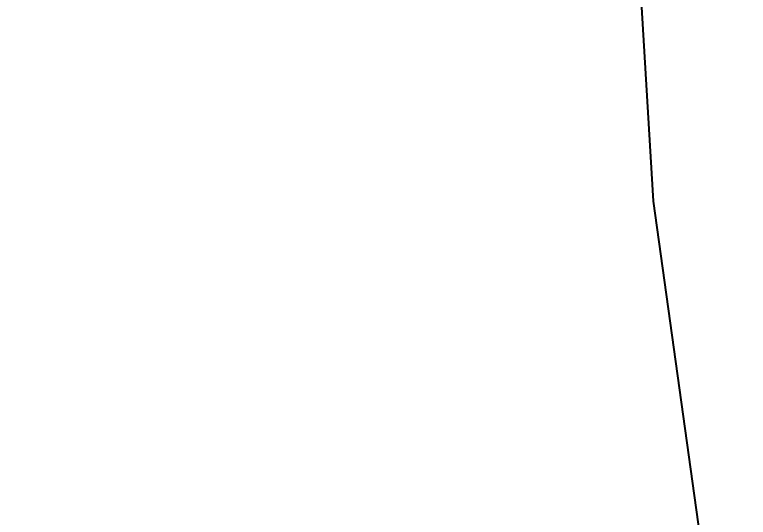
# Model space of a CAD drawing. Extents: x 383425 to 391668, y 6055101 to 6059545.
# Drawn here: x 388331.4204 to 388331.7963, y 6057650.7002 to 6057650.9577 of the extents above; entities that cross this region are included whole.
import ezdxf

# ---------------------------------------------------------------- set-up
doc = ezdxf.new("R2010")
doc.units = 0
doc.header["$LTSCALE"] = 5
doc.header["$PDMODE"] = 35
doc.header["$PDSIZE"] = 20
doc.linetypes.add('0', pattern=[1, 1, 0])
doc.layers.get('Defpoints').update_dxf_attribs({"color": 9})
doc.layers.add('F-AR-T', color=190, linetype='Continuous', lineweight=9)
doc.layers.add('T-BUSH', color=110, linetype='0')
doc.styles.add('80CG', font='ARIALN.TTF', dxfattribs={"height": 10})
doc.dimstyles.new('Compass 5 000', dxfattribs={"dimscale": 5, "dimtxt": 9, "dimasz": 2, "dimexe": 0.2, "dimexo": 0.0625, "dimgap": 0.5, "dimtad": 0, "dimtih": 1, "dimtoh": 1, "dimzin": 0, "dimdsep": 46, "dimtxsty": '80CG', "dimcen": 0.1, "dimse1": 1, "dimse2": 1, "dimclrd": 256, "dimclrt": 256, "dimaunit": 1, "dimadec": 4, "dimazin": 0, "dimtfac": 0.06, "dimtofl": 0, "dimtmove": 0, "dimatfit": 1, "dimfxl": 0.2, "dimtolj": 1, "dimtzin": 0, "dimlwd": -1, "dimarcsym": 0})

# ---------------------------------------------------------------- blocks, each defined once
blk = doc.blocks.new('*D47')
at = {"layer": 'Defpoints', "color": 0, "transparency": 16777216}
for p in [(388317.57261, 6057675.13819), (388287.7618, 6057640.4142), (388348.03044, 6057588.6731)]:
    blk.add_point(p, dxfattribs=at)
at = {"layer": 'F-AR-T', "transparency": 16777216}
for p, q in [((388384.35514, 6057630.98454), (388390.86902, 6057638.57199)), ((388341.51656, 6057581.08566), (388328.72751, 6057566.18882)), ((388328.72751, 6057566.18882), (388318.72751, 6057566.18882))]:
    blk.add_line(p, q, dxfattribs=at)
for points in [[(388383.09056, 6057632.07019), (388385.61971, 6057629.89889), (388377.84125, 6057623.39709)], [(388340.25198, 6057582.1713), (388342.78113, 6057580.00001), (388348.03044, 6057588.6731)]]:
    blk.add_solid(points, dxfattribs=at)
at = {"layer": 'F-AR-T', "transparency": 16777216, "insert": (388278.9799, 6057566.18882), "char_height": 10, "attachment_point": 5, "style": '80CG'}
blk.add_mtext('\\A1;Weyerhaeuser\\P45.72 A/R \\PDLO 4508', dxfattribs=at)

msp = doc.modelspace()

# ---------------------------------------------------------------- linework, layer by layer
at = {"layer": 'T-BUSH', "flags": 128}
for points in [[(388590.92422, 6057397.56403, 0.75), (388594.36672, 6057402.47821, 0.75), (388594.13317, 6057409.69961, 0.75), (388589.79874, 6057413.84843, 0.75), (388580.40749, 6057422.83755, 0.75), (388576.07307, 6057426.98638, 0.75), (388569.21023, 6057433.55536, 0.75), (388564.8758, 6057437.70418, 0.75), (388555.48455, 6057446.69331, 0.75), (388551.15012, 6057450.84213, 0.75), (388544.28728, 6057457.41111, 0.75), (388539.95286, 6057461.55993, 0.75), (388530.5616, 6057470.54906, 0.75), (388526.22718, 6057474.69788, 0.75), (388519.36434, 6057481.26686, 0.75), (388515.02991, 6057485.41568, 0.75), (388505.63866, 6057494.40481, 0.75), (388501.30423, 6057498.55363, 0.75), (388494.44139, 6057505.12261, 0.75), (388490.10697, 6057509.27144, 0.75), (388480.71571, 6057518.26056, 0.75), (388476.38129, 6057522.40939, 0.75), (388469.51845, 6057528.97836, 0.75), (388465.18402, 6057533.12719, 0.75), (388455.79277, 6057542.11631, 0.75), (388451.45835, 6057546.26514, 0.75), (388444.59551, 6057552.83411, 0.75), (388440.26108, 6057556.98294, 0.75), (388430.86983, 6057565.97206, 0.75), (388426.5354, 6057570.12089, 0.75), (388419.67256, 6057576.68986, 0.75), (388415.33814, 6057580.83869, 0.75), (388405.94688, 6057589.82781, 0.75), (388401.61246, 6057593.97664, 0.75), (388394.74962, 6057600.54561, 0.75), (388390.41519, 6057604.69444, 0.75), (388380.96062, 6057613.61685, 0.75), (388376.59168, 6057617.72932, 0.75), (388369.6742, 6057624.24074, 0.75), (388365.30527, 6057628.35321, 0.75), (388355.65799, 6057637.06054, 0.75), (388351.07841, 6057640.93706, 0.75), (388343.8274, 6057647.07488, 0.75), (388339.24781, 6057650.9514, 0.75), (388329.32538, 6057659.35052, 0.75), (388324.74579, 6057663.22704, 0.75), (388317.49478, 6057669.36486, 0.75), (388312.91519, 6057673.24138, 0.75), (388302.99276, 6057681.6405, 0.75), (388298.41317, 6057685.51702, 0.75), (388291.16216, 6057691.65484, 0.75), (388286.58258, 6057695.53136, 0.75), (388276.66014, 6057703.93048, 0.75), (388272.08056, 6057707.807, 0.75), (388264.82955, 6057713.94482, 0.75), (388260.24996, 6057717.82134, 0.75), (388250.32753, 6057726.22047, 0.75), (388245.74794, 6057730.09698, 0.75), (388238.49693, 6057736.23481, 0.75), (388233.91734, 6057740.11132, 0.75), (388223.99491, 6057748.51045, 0.75), (388219.41532, 6057752.38697, 0.75), (388212.16431, 6057758.52479, 0.75), (388207.58473, 6057762.40131, 0.75), (388197.66229, 6057770.80043, 0.75), (388193.08271, 6057774.67695, 0.75), (388185.8317, 6057780.81477, 0.75), (388181.25211, 6057784.69129, 0.75), (388171.32968, 6057793.09041, 0.75), (388166.75009, 6057796.96693, 0.75), (388159.49908, 6057803.10475, 0.75), (388154.91949, 6057806.98127, 0.75), (388144.99706, 6057815.38039, 0.75), (388140.41747, 6057819.25691, 0.75), (388132.66633, 6057825.81809, 0.75)], [(388139.00068, 6057825.84801, 0.75), (388137.2421, 6057821.6935, 0.75), (388144.29249, 6057815.34596, 0.75), (388148.8265, 6057811.41624, 0.75), (388158.65021, 6057802.90185, 0.75), (388163.18423, 6057798.97213, 0.75), (388170.36309, 6057792.75008, 0.75), (388174.8971, 6057788.82036, 0.75), (388184.72081, 6057780.30597, 0.75), (388189.25483, 6057776.37625, 0.75), (388196.43369, 6057770.1542, 0.75), (388200.9677, 6057766.22448, 0.75), (388210.79141, 6057757.71009, 0.75), (388215.32543, 6057753.78037, 0.75), (388222.50429, 6057747.55832, 0.75), (388227.0383, 6057743.6286, 0.75), (388236.86201, 6057735.11421, 0.75), (388241.39602, 6057731.18449, 0.75), (388248.61728, 6057725.01235, 0.75), (388253.2286, 6057721.17363, 0.75), (388263.21978, 6057712.8564, 0.75), (388267.8311, 6057709.01769, 0.75), (388275.13235, 6057702.93972, 0.75), (388279.74367, 6057699.101, 0.75), (388289.73485, 6057690.78377, 0.75), (388294.34617, 6057686.94506, 0.75), (388301.64742, 6057680.86709, 0.75), (388306.25874, 6057677.02837, 0.75), (388316.24993, 6057668.71114, 0.75), (388320.86124, 6057664.87243, 0.75), (388328.0399, 6057658.65513, 0.75), (388332.43402, 6057654.56958, 0.75), (388341.95461, 6057645.71756, 0.75), (388346.34873, 6057641.63201, 0.75), (388353.30609, 6057635.16322, 0.75), (388357.7002, 6057631.07767, 0.75), (388367.2208, 6057622.22565, 0.75), (388371.61492, 6057618.1401, 0.75), (388378.57227, 6057611.67132, 0.75), (388382.96639, 6057607.58577, 0.75), (388392.14557, 6057598.38443, 0.75), (388396.33056, 6057594.08491, 0.75), (388402.95679, 6057587.27733, 0.75), (388407.14177, 6057582.97781, 0.75), (388416.20924, 6057573.66218, 0.75), (388420.39423, 6057569.36266, 0.75), (388427.02046, 6057562.55508, 0.75), (388431.20544, 6057558.25556, 0.75), (388440.27245, 6057548.93947, 0.75), (388444.45384, 6057544.63646, 0.75), (388451.07439, 6057537.82335, 0.75), (388455.25578, 6057533.52034, 0.75), (388464.31547, 6057524.19714, 0.75), (388468.49686, 6057519.89412, 0.75), (388475.11741, 6057513.08102, 0.75), (388479.2988, 6057508.778, 0.75), (388488.35849, 6057499.4548, 0.75), (388492.53988, 6057495.15179, 0.75), (388499.16043, 6057488.33868, 0.75), (388503.34182, 6057484.03567, 0.75), (388512.40151, 6057474.71247, 0.75), (388516.67518, 6057470.50338, 0.75), (388523.60465, 6057464.00473, 0.75), (388527.98116, 6057459.90032, 0.75), (388537.46359, 6057451.00743, 0.75), (388541.8401, 6057446.90302, 0.75), (388548.76957, 6057440.40437, 0.75), (388553.24497, 6057436.41097, 0.75), (388563.16932, 6057428.01411, 0.75), (388567.74979, 6057424.13863, 0.75), (388575.0022, 6057418.00246, 0.75), (388579.58267, 6057414.12699, 0.75), (388589.50702, 6057405.73012, 0.75), (388598.06582, 6057398.48863, 0.75)]]:
    msp.add_lwpolyline(points, format="xyb", dxfattribs=at)

# ---------------------------------------------------------------- dimensions: what is measured, and where the dimension line sits
at = {"layer": 'F-AR-T'}
dim = msp.add_linear_dim(base=(388348.03044, 6057588.6731), p1=(388317.57261, 6057675.13819), p2=(388287.7618, 6057640.4142), angle=229.3537, text='Weyerhaeuser\\P45.72 A/R \\PDLO 4508', dimstyle='Compass 5 000', dxfattribs=at)
dim.commit()
dim.dimension.update_dxf_attribs({"geometry": '*D47', "text_midpoint": (388278.9799, 6057566.18882), "dimtype": 161})

doc.saveas('drawing.dxf')
